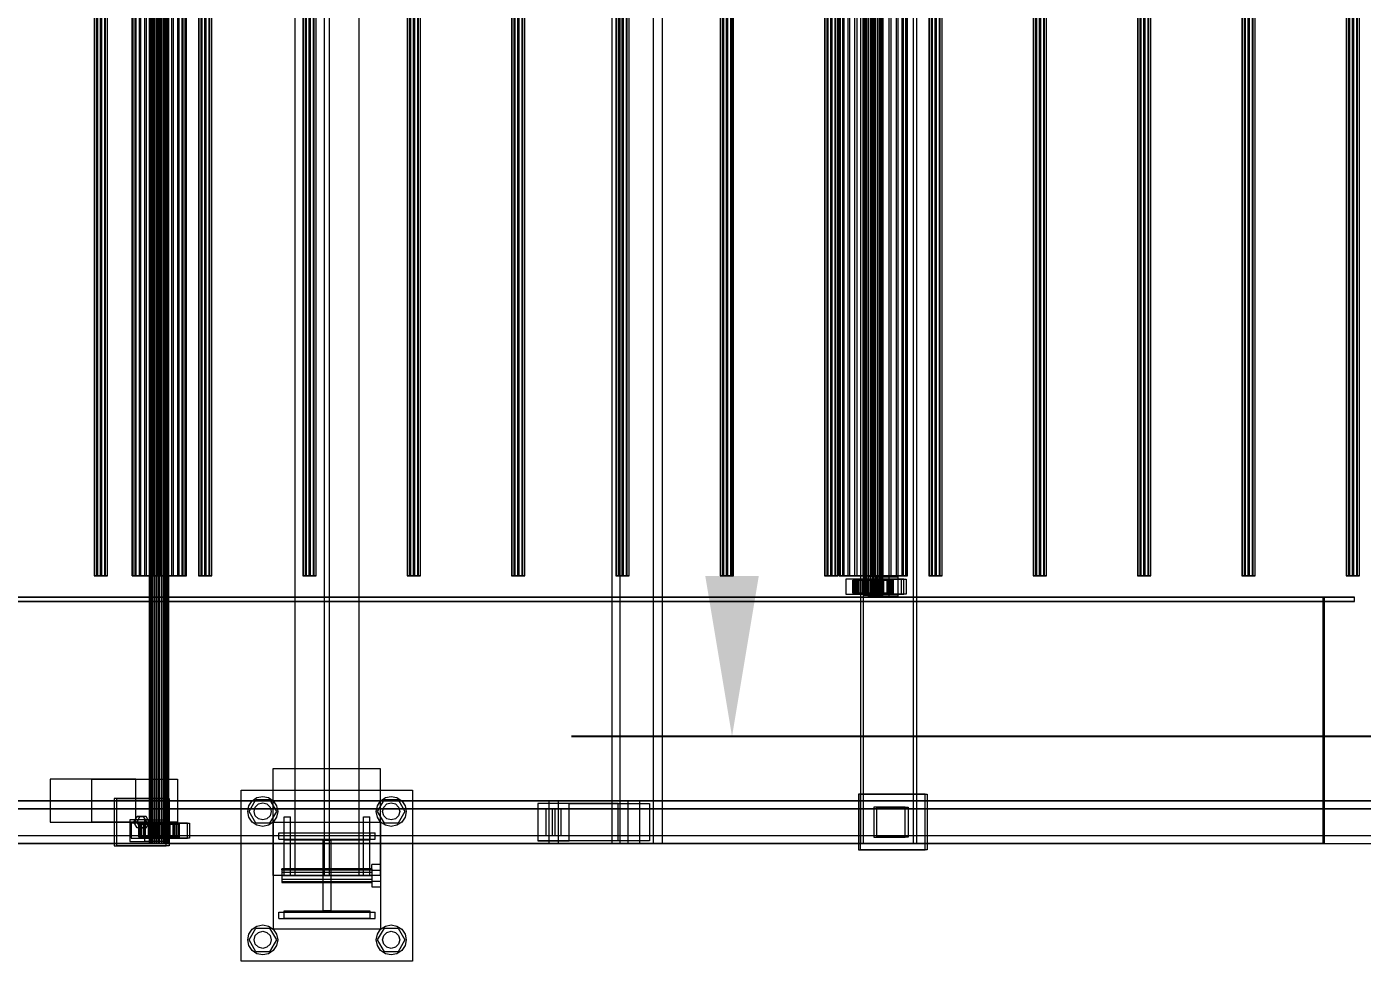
# Model space of a CAD drawing. Header units: millimetres. Extents: x -1970 to 59977, y -50268 to 6837.
# Drawn here: x 37481 to 38728, y -19610 to -18737 of the extents above; entities that cross this region are included whole.
import ezdxf

# ---------------------------------------------------------------- set-up
doc = ezdxf.new("R2010")
doc.units = ezdxf.units.MM
doc.layers.add('COTAS_O', color=1, linetype='Continuous', lineweight=0)
doc.layers.add('superior_C03', color=7, linetype='Continuous', lineweight=0)
doc.dimstyles.new('R19_100', dxfattribs={"dimtxt": 250, "dimasz": 150, "dimexe": 150, "dimexo": 80, "dimgap": 100, "dimtad": 1, "dimtih": 1, "dimtoh": 1, "dimdsep": 46, "dimcen": 0.09, "dimadec": 0, "dimazin": 0, "dimtfac": 1, "dimtdec": 4, "dimtofl": 0, "dimtmove": 0, "dimatfit": 3, "dimfxl": 1, "dimtolj": 1, "dimtzin": 0, "dimarcsym": 0})

# ---------------------------------------------------------------- blocks, each defined once
blk = doc.blocks.new('*D36')
at = {"layer": 'COTAS_O', "color": 0, "lineweight": -2, "transparency": 16777216}
for p, q in [((38759.3, -16600), (37989.3, -16600)), ((38139.3, -19250), (38139.3, -16750)), ((38759.3, -19400), (37989.3, -19400))]:
    blk.add_line(p, q, dxfattribs=at)
at = {"layer": 'COTAS_O', "color": 0, "transparency": 16777216}
for points in [[(38114.3, -16750), (38164.3, -16750), (38139.3, -16600)], [(38114.3, -19250), (38164.3, -19250), (38139.3, -19400)]]:
    blk.add_solid(points, dxfattribs=at)
at = {"layer": 'Defpoints', "color": 0, "transparency": 16777216}
for p in [(38139.3, -16600), (38839.3, -16600), (38839.3, -19400)]:
    blk.add_point(p, dxfattribs=at)

msp = doc.modelspace()

# ---------------------------------------------------------------- linework, layer by layer
at = {"layer": 'superior_C03'}
for p, q in [((37730.943, -16470), (37730.943, -19530)), ((37758.443, -16470), (37758.443, -19530)), ((37763.443, -19530), (37763.443, -16470)), ((37790.943, -19530), (37790.943, -16470)), ((37595.304, -19500), (37595.304, -16500)), ((37595.528, -19500), (37595.528, -16500)), ((37595.693, -19500), (37595.693, -16500)), ((37596.35, -19500), (37596.35, -16500)), ((37596.668, -19500), (37596.668, -16500)), ((37597.714, -19500), (37597.714, -16500)), ((37598.163, -19500), (37598.163, -16500)), ((37599.526, -19500), (37599.526, -16500)), ((37600.076, -19500), (37600.076, -16500)), ((37601.664, -19500), (37601.664, -16500)), ((37602.277, -19500), (37602.277, -16500)), ((37603.981, -19500), (37603.981, -16500)), ((37604.616, -19500), (37604.616, -16500)), ((37606.32, -19500), (37606.32, -16500)), ((37606.933, -19500), (37606.933, -16500)), ((37608.521, -19500), (37608.521, -16500)), ((37609.071, -19500), (37609.071, -16500)), ((37610.434, -19500), (37610.434, -16500)), ((37610.883, -19500), (37610.883, -16500)), ((37611.929, -19500), (37611.929, -16500)), ((37612.247, -19500), (37612.247, -16500)), ((37612.904, -19500), (37612.904, -16500)), ((37613.069, -16500), (37613.069, -19500)), ((37613.293, -19500), (37613.293, -16500)), ((38027.053, -16500), (38027.053, -19500)), ((38034.913, -19500), (38034.913, -16500)), ((38066.031, -19500), (38066.031, -16500)), ((38073.892, -16500), (38073.892, -19500)), ((38259.37, -16500), (38259.37, -19500)), ((38262.065, -19500), (38262.065, -16500)), ((38308.873, -19500), (38308.873, -16500)), ((38311.567, -16500), (38311.567, -19500)), ((38262.102, -19268), (38262.102, -16732)), ((38262.326, -19268), (38262.326, -16732)), ((38262.49, -19268), (38262.49, -16732)), ((38263.148, -19268), (38263.148, -16732)), ((38263.465, -19268), (38263.465, -16732)), ((38264.511, -19268), (38264.511, -16732)), ((38264.96, -19268), (38264.96, -16732)), ((38266.324, -19268), (38266.324, -16732)), ((38266.874, -19268), (38266.874, -16732)), ((38268.461, -19268), (38268.461, -16732)), ((38269.075, -19268), (38269.075, -16732)), ((38270.778, -19268), (38270.778, -16732)), ((38271.413, -19268), (38271.413, -16732)), ((38273.117, -19268), (38273.117, -16732)), ((38273.731, -19268), (38273.731, -16732)), ((38275.318, -19268), (38275.318, -16732)), ((38275.868, -19268), (38275.868, -16732)), ((38277.231, -19268), (38277.231, -16732)), ((38277.68, -19268), (38277.68, -16732)), ((38278.727, -19268), (38278.727, -16732)), ((38279.044, -19268), (38279.044, -16732)), ((38279.702, -19268), (38279.702, -16732)), ((38279.866, -16732), (38279.866, -19268)), ((38280.09, -19268), (38280.09, -16732)), ((37543.595, -16750), (37543.595, -19250)), ((37543.938, -16750), (37543.938, -19250)), ((37545.615, -16750), (37545.615, -19250)), ((37546.514, -16750), (37546.514, -19250)), ((37549.227, -16750), (37549.227, -19250)), ((37550.339, -16750), (37550.339, -19250)), ((37553.051, -16750), (37553.051, -19250)), ((37553.951, -16750), (37553.951, -19250)), ((37555.627, -16750), (37555.627, -19250)), ((37555.97, -19250), (37555.97, -16750)), ((37578.914, -19250), (37578.914, -16750)), ((37579.547, -19250), (37579.547, -16750)), ((37580.011, -19250), (37580.011, -16750)), ((37581.867, -19250), (37581.867, -16750)), ((37582.763, -19250), (37582.763, -16750)), ((37585.716, -19250), (37585.716, -16750)), ((37586.983, -19250), (37586.983, -16750)), ((37590.83, -19250), (37590.83, -16750)), ((37592.383, -19250), (37592.383, -16750)), ((37596.863, -19250), (37596.863, -16750)), ((37598.594, -19250), (37598.594, -16750)), ((37603.402, -19250), (37603.402, -16750)), ((37605.195, -19250), (37605.195, -16750)), ((37610.003, -19250), (37610.003, -16750)), ((37611.734, -19250), (37611.734, -16750)), ((37616.215, -19250), (37616.215, -16750)), ((37617.767, -19250), (37617.767, -16750)), ((37621.614, -19250), (37621.614, -16750)), ((37622.882, -19250), (37622.882, -16750)), ((37625.834, -19250), (37625.834, -16750)), ((37626.73, -19250), (37626.73, -16750)), ((37628.586, -19250), (37628.586, -16750)), ((37629.05, -16750), (37629.05, -19250)), ((37629.683, -19250), (37629.683, -16750)), ((37641.041, -16750), (37641.041, -19250)), ((37641.384, -16750), (37641.384, -19250)), ((37643.061, -16750), (37643.061, -19250)), ((37643.96, -16750), (37643.96, -19250)), ((37646.672, -16750), (37646.672, -19250)), ((37647.784, -16750), (37647.784, -19250)), ((37650.497, -16750), (37650.497, -19250)), ((37651.396, -16750), (37651.396, -19250)), ((37653.073, -16750), (37653.073, -19250)), ((37653.416, -19250), (37653.416, -16750)), ((37738.486, -16750), (37738.486, -19250)), ((37738.83, -16750), (37738.83, -19250)), ((37740.506, -16750), (37740.506, -19250)), ((37741.406, -16750), (37741.406, -19250)), ((37744.118, -16750), (37744.118, -19250)), ((37745.23, -16750), (37745.23, -19250)), ((37747.942, -16750), (37747.942, -19250)), ((37748.842, -16750), (37748.842, -19250)), ((37750.518, -16750), (37750.518, -19250)), ((37750.862, -19250), (37750.862, -16750)), ((37835.932, -16750), (37835.932, -19250)), ((37836.275, -16750), (37836.275, -19250)), ((37837.952, -16750), (37837.952, -19250)), ((37838.851, -16750), (37838.851, -19250)), ((37841.564, -16750), (37841.564, -19250)), ((37842.676, -16750), (37842.676, -19250)), ((37845.388, -16750), (37845.388, -19250)), ((37846.287, -16750), (37846.287, -19250)), ((37847.964, -16750), (37847.964, -19250)), ((37848.307, -19250), (37848.307, -16750)), ((37933.378, -16750), (37933.378, -19250)), ((37933.721, -16750), (37933.721, -19250)), ((37935.397, -16750), (37935.397, -19250)), ((37936.297, -16750), (37936.297, -19250)), ((37939.009, -16750), (37939.009, -19250)), ((37940.121, -16750), (37940.121, -19250)), ((37942.834, -16750), (37942.834, -19250)), ((37943.733, -16750), (37943.733, -19250)), ((37945.41, -16750), (37945.41, -19250)), ((37945.753, -19250), (37945.753, -16750)), ((38030.823, -16750), (38030.823, -19250)), ((38031.167, -16750), (38031.167, -19250)), ((38032.843, -16750), (38032.843, -19250)), ((38033.743, -16750), (38033.743, -19250)), ((38036.455, -16750), (38036.455, -19250)), ((38037.567, -16750), (38037.567, -19250)), ((38040.279, -16750), (38040.279, -19250)), ((38041.179, -16750), (38041.179, -19250)), ((38042.855, -16750), (38042.855, -19250)), ((38043.199, -19250), (38043.199, -16750)), ((38128.269, -16750), (38128.269, -19250)), ((38128.612, -16750), (38128.612, -19250)), ((38130.289, -16750), (38130.289, -19250)), ((38131.188, -16750), (38131.188, -19250)), ((38133.901, -16750), (38133.901, -19250)), ((38135.012, -16750), (38135.012, -19250)), ((38137.725, -16750), (38137.725, -19250)), ((38138.624, -16750), (38138.624, -19250)), ((38140.301, -16750), (38140.301, -19250)), ((38140.644, -19250), (38140.644, -16750)), ((38225.714, -16750), (38225.714, -19250)), ((38226.058, -16750), (38226.058, -19250)), ((38227.734, -16750), (38227.734, -19250)), ((38228.634, -16750), (38228.634, -19250)), ((38231.346, -16750), (38231.346, -19250)), ((38232.458, -16750), (38232.458, -19250)), ((38235.171, -16750), (38235.171, -19250)), ((38236.07, -16750), (38236.07, -19250)), ((38237.747, -16750), (38237.747, -19250)), ((38238.09, -19250), (38238.09, -16750)), ((38239.116, -19250), (38239.116, -16750)), ((38239.913, -19250), (38239.913, -16750)), ((38240.498, -19250), (38240.498, -16750)), ((38242.836, -19250), (38242.836, -16750)), ((38243.965, -19250), (38243.965, -16750)), ((38247.684, -19250), (38247.684, -16750)), ((38249.281, -19250), (38249.281, -16750)), ((38254.128, -19250), (38254.128, -16750)), ((38256.084, -19250), (38256.084, -16750)), ((38261.728, -19250), (38261.728, -16750)), ((38263.909, -19250), (38263.909, -16750)), ((38269.967, -19250), (38269.967, -16750)), ((38272.225, -19250), (38272.225, -16750)), ((38278.282, -19250), (38278.282, -16750)), ((38280.464, -19250), (38280.464, -16750)), ((38286.108, -19250), (38286.108, -16750)), ((38288.064, -19250), (38288.064, -16750)), ((38292.911, -19250), (38292.911, -16750)), ((38294.508, -19250), (38294.508, -16750)), ((38298.227, -19250), (38298.227, -16750)), ((38299.356, -19250), (38299.356, -16750)), ((38301.694, -19250), (38301.694, -16750)), ((38302.279, -16750), (38302.279, -19250)), ((38303.076, -19250), (38303.076, -16750)), ((38323.16, -16750), (38323.16, -19250)), ((38323.504, -16750), (38323.504, -19250)), ((38325.18, -16750), (38325.18, -19250)), ((38326.08, -16750), (38326.08, -19250)), ((38328.792, -16750), (38328.792, -19250)), ((38329.904, -16750), (38329.904, -19250)), ((38332.616, -16750), (38332.616, -19250)), ((38333.516, -16750), (38333.516, -19250)), ((38335.192, -16750), (38335.192, -19250)), ((38335.536, -19250), (38335.536, -16750)), ((38420.606, -16750), (38420.606, -19250)), ((38420.949, -16750), (38420.949, -19250)), ((38422.626, -16750), (38422.626, -19250)), ((38423.525, -16750), (38423.525, -19250)), ((38426.238, -16750), (38426.238, -19250)), ((38427.349, -16750), (38427.349, -19250)), ((38430.062, -16750), (38430.062, -19250)), ((38430.961, -16750), (38430.961, -19250)), ((38432.638, -16750), (38432.638, -19250)), ((38432.981, -19250), (38432.981, -16750)), ((38518.051, -16750), (38518.051, -19250)), ((38518.395, -16750), (38518.395, -19250)), ((38520.071, -16750), (38520.071, -19250)), ((38520.971, -16750), (38520.971, -19250)), ((38523.683, -16750), (38523.683, -19250)), ((38524.795, -16750), (38524.795, -19250)), ((38527.508, -16750), (38527.508, -19250)), ((38528.407, -16750), (38528.407, -19250)), ((38530.083, -16750), (38530.083, -19250)), ((38530.427, -19250), (38530.427, -16750)), ((38615.497, -16750), (38615.497, -19250)), ((38615.841, -16750), (38615.841, -19250)), ((38617.517, -16750), (38617.517, -19250)), ((38618.416, -16750), (38618.416, -19250)), ((38621.129, -16750), (38621.129, -19250)), ((38622.241, -16750), (38622.241, -19250)), ((38624.953, -16750), (38624.953, -19250)), ((38625.853, -16750), (38625.853, -19250)), ((38627.529, -16750), (38627.529, -19250)), ((38627.873, -19250), (38627.873, -16750)), ((38712.943, -16750), (38712.943, -19250)), ((38713.286, -16750), (38713.286, -19250)), ((38714.963, -16750), (38714.963, -19250)), ((38715.862, -16750), (38715.862, -19250)), ((38718.575, -16750), (38718.575, -19250)), ((38719.686, -16750), (38719.686, -19250)), ((38722.399, -16750), (38722.399, -19250)), ((38723.298, -16750), (38723.298, -19250)), ((38724.975, -16750), (38724.975, -19250)), ((38725.318, -19250), (38725.318, -16750)), ((37543.938, -19250), (37543.595, -19250)), ((37543.595, -19250), (37545.615, -19250)), ((37546.514, -19250), (37543.938, -19250)), ((37545.615, -19250), (37549.227, -19250)), ((37550.339, -19250), (37546.514, -19250)), ((37549.227, -19250), (37553.051, -19250)), ((37553.951, -19250), (37550.339, -19250)), ((37553.051, -19250), (37555.627, -19250)), ((37555.97, -19250), (37553.951, -19250)), ((37555.627, -19250), (37555.97, -19250)), ((37579.547, -19250), (37578.914, -19250)), ((37578.914, -19250), (37580.011, -19250)), ((37581.867, -19250), (37579.547, -19250)), ((37580.011, -19250), (37582.763, -19250)), ((37585.716, -19250), (37581.867, -19250)), ((37582.763, -19250), (37586.983, -19250)), ((37590.83, -19250), (37585.716, -19250)), ((37586.983, -19250), (37592.383, -19250)), ((37596.863, -19250), (37590.83, -19250)), ((37592.383, -19250), (37598.594, -19250)), ((37603.402, -19250), (37596.863, -19250)), ((37598.594, -19250), (37605.195, -19250)), ((37610.003, -19250), (37603.402, -19250)), ((37605.195, -19250), (37611.734, -19250)), ((37616.215, -19250), (37610.003, -19250)), ((37611.734, -19250), (37617.767, -19250)), ((37621.614, -19250), (37616.215, -19250)), ((37617.767, -19250), (37622.882, -19250)), ((37625.834, -19250), (37621.614, -19250)), ((37622.882, -19250), (37626.73, -19250)), ((37628.586, -19250), (37625.834, -19250)), ((37626.73, -19250), (37629.05, -19250)), ((37629.683, -19250), (37628.586, -19250)), ((37629.05, -19250), (37629.683, -19250)), ((37641.384, -19250), (37641.041, -19250)), ((37641.041, -19250), (37643.061, -19250)), ((37643.96, -19250), (37641.384, -19250)), ((37643.061, -19250), (37646.672, -19250)), ((37647.784, -19250), (37643.96, -19250)), ((37646.672, -19250), (37650.497, -19250)), ((37651.396, -19250), (37647.784, -19250)), ((37650.497, -19250), (37653.073, -19250)), ((37653.416, -19250), (37651.396, -19250)), ((37653.073, -19250), (37653.416, -19250)), ((37738.83, -19250), (37738.486, -19250)), ((37738.486, -19250), (37740.506, -19250)), ((37741.406, -19250), (37738.83, -19250)), ((37740.506, -19250), (37744.118, -19250)), ((37745.23, -19250), (37741.406, -19250)), ((37744.118, -19250), (37747.942, -19250)), ((37748.842, -19250), (37745.23, -19250)), ((37747.942, -19250), (37750.518, -19250)), ((37750.862, -19250), (37748.842, -19250)), ((37750.518, -19250), (37750.862, -19250)), ((37836.275, -19250), (37835.932, -19250)), ((37835.932, -19250), (37837.952, -19250)), ((37838.851, -19250), (37836.275, -19250)), ((37837.952, -19250), (37841.564, -19250)), ((37842.676, -19250), (37838.851, -19250)), ((37841.564, -19250), (37845.388, -19250)), ((37846.287, -19250), (37842.676, -19250)), ((37845.388, -19250), (37847.964, -19250)), ((37848.307, -19250), (37846.287, -19250)), ((37847.964, -19250), (37848.307, -19250)), ((37933.721, -19250), (37933.378, -19250)), ((37933.378, -19250), (37935.397, -19250)), ((37936.297, -19250), (37933.721, -19250)), ((37935.397, -19250), (37939.009, -19250)), ((37940.121, -19250), (37936.297, -19250)), ((37939.009, -19250), (37942.834, -19250)), ((37943.733, -19250), (37940.121, -19250)), ((37942.834, -19250), (37945.41, -19250)), ((37945.753, -19250), (37943.733, -19250)), ((37945.41, -19250), (37945.753, -19250)), ((38031.167, -19250), (38030.823, -19250)), ((38030.823, -19250), (38032.843, -19250)), ((38033.743, -19250), (38031.167, -19250)), ((38032.843, -19250), (38036.455, -19250)), ((38037.567, -19250), (38033.743, -19250)), ((38036.455, -19250), (38040.279, -19250)), ((38041.179, -19250), (38037.567, -19250)), ((38040.279, -19250), (38042.855, -19250)), ((38043.199, -19250), (38041.179, -19250)), ((38042.855, -19250), (38043.199, -19250)), ((38128.612, -19250), (38128.269, -19250)), ((38128.269, -19250), (38130.289, -19250)), ((38131.188, -19250), (38128.612, -19250)), ((38130.289, -19250), (38133.901, -19250)), ((38135.012, -19250), (38131.188, -19250)), ((38133.901, -19250), (38137.725, -19250)), ((38138.624, -19250), (38135.012, -19250)), ((38137.725, -19250), (38140.301, -19250)), ((38140.644, -19250), (38138.624, -19250)), ((38140.301, -19250), (38140.644, -19250)), ((38226.058, -19250), (38225.714, -19250)), ((38225.714, -19250), (38227.734, -19250)), ((38228.634, -19250), (38226.058, -19250)), ((38227.734, -19250), (38231.346, -19250)), ((38232.458, -19250), (38228.634, -19250)), ((38231.346, -19250), (38235.171, -19250)), ((38236.07, -19250), (38232.458, -19250)), ((38235.171, -19250), (38237.747, -19250)), ((38238.09, -19250), (38236.07, -19250)), ((38237.747, -19250), (38238.09, -19250)), ((38239.913, -19250), (38239.116, -19250)), ((38239.116, -19250), (38240.498, -19250)), ((38242.836, -19250), (38239.913, -19250)), ((38240.498, -19250), (38243.965, -19250)), ((38247.684, -19250), (38242.836, -19250)), ((38243.965, -19250), (38249.281, -19250)), ((38255.212, -19253), (38245.467, -19253)), ((38245.467, -19253), (38245.467, -19267)), ((38256.247, -19253), (38245.467, -19253)), ((38254.128, -19250), (38247.684, -19250)), ((38249.281, -19250), (38256.084, -19250)), ((38252.928, -19254), (38252.108, -19254)), ((38252.108, -19254), (38262.102, -19254)), ((38252.108, -19266), (38252.108, -19254)), ((38252.108, -19254), (38252.581, -19254)), ((38252.581, -19254), (38262.326, -19254)), ((38252.581, -19266), (38252.581, -19254)), ((38252.581, -19254), (38254.316, -19254)), ((38299.648, -19253), (38252.874, -19253)), ((38252.874, -19253), (38252.874, -19267)), ((38255.12, -19253), (38252.874, -19253)), ((38254.987, -19254), (38252.928, -19254)), ((38252.928, -19254), (38262.49, -19254)), ((38252.928, -19266), (38252.928, -19254)), ((38261.728, -19250), (38254.128, -19250)), ((38254.316, -19254), (38263.148, -19254)), ((38254.316, -19266), (38254.316, -19254)), ((38254.316, -19254), (38257.195, -19254)), ((38258.143, -19254), (38254.987, -19254)), ((38254.987, -19254), (38263.465, -19254)), ((38254.987, -19266), (38254.987, -19254)), ((38255.12, -19267), (38255.12, -19253)), ((38255.12, -19253), (38301.894, -19253)), ((38255.212, -19267), (38255.212, -19253)), ((38255.212, -19253), (38265.991, -19253)), ((38256.084, -19250), (38263.909, -19250)), ((38256.247, -19267), (38256.247, -19253)), ((38256.247, -19253), (38265.991, -19253)), ((38257.195, -19254), (38264.511, -19254)), ((38257.195, -19266), (38257.195, -19254)), ((38257.195, -19254), (38261.021, -19254)), ((38262.182, -19254), (38258.143, -19254)), ((38258.143, -19254), (38264.96, -19254)), ((38258.143, -19266), (38258.143, -19254)), ((38261.021, -19254), (38266.324, -19254)), ((38261.021, -19266), (38261.021, -19254)), ((38261.021, -19254), (38265.534, -19254)), ((38269.967, -19250), (38261.728, -19250)), ((38262.102, -19254), (38262.49, -19254)), ((38262.102, -19254), (38262.102, -19266)), ((38262.326, -19254), (38262.102, -19254)), ((38266.829, -19254), (38262.182, -19254)), ((38262.182, -19254), (38266.874, -19254)), ((38262.182, -19266), (38262.182, -19254)), ((38262.326, -19254), (38262.326, -19266)), ((38263.148, -19254), (38262.326, -19254)), ((38262.49, -19254), (38263.465, -19254)), ((38262.49, -19254), (38262.49, -19266)), ((38263.148, -19254), (38263.148, -19266)), ((38264.511, -19254), (38263.148, -19254)), ((38263.465, -19254), (38264.96, -19254)), ((38263.465, -19254), (38263.465, -19266)), ((38263.909, -19250), (38272.225, -19250)), ((38264.511, -19254), (38264.511, -19266)), ((38266.324, -19254), (38264.511, -19254)), ((38264.96, -19254), (38266.874, -19254)), ((38264.96, -19254), (38264.96, -19266)), ((38265.534, -19254), (38268.461, -19254)), ((38265.534, -19266), (38265.534, -19254)), ((38265.534, -19254), (38270.426, -19254)), ((38265.991, -19253), (38265.991, -19267)), ((38266.324, -19254), (38266.324, -19266)), ((38268.461, -19254), (38266.324, -19254)), ((38286.006, -19251), (38266.517, -19251)), ((38266.517, -19251), (38266.517, -19269)), ((38274.601, -19251), (38266.517, -19251)), ((38271.766, -19254), (38266.829, -19254)), ((38266.829, -19254), (38269.075, -19254)), ((38266.829, -19266), (38266.829, -19254)), ((38266.874, -19254), (38269.075, -19254)), ((38266.874, -19254), (38266.874, -19266)), ((38268.461, -19254), (38268.461, -19266)), ((38270.778, -19254), (38268.461, -19254)), ((38269.075, -19254), (38271.413, -19254)), ((38269.075, -19254), (38269.075, -19266)), ((38278.282, -19250), (38269.967, -19250)), ((38270.426, -19254), (38270.778, -19254)), ((38270.426, -19266), (38270.426, -19254)), ((38270.426, -19254), (38275.363, -19254)), ((38270.778, -19254), (38270.778, -19266)), ((38273.117, -19254), (38270.778, -19254)), ((38271.766, -19254), (38271.413, -19254)), ((38271.413, -19254), (38273.731, -19254)), ((38271.413, -19254), (38271.413, -19266)), ((38276.658, -19254), (38271.766, -19254)), ((38271.766, -19266), (38271.766, -19254)), ((38272.225, -19250), (38280.464, -19250)), ((38275.363, -19254), (38273.117, -19254)), ((38273.117, -19254), (38273.117, -19266)), ((38275.318, -19254), (38273.117, -19254)), ((38276.658, -19254), (38273.731, -19254)), ((38273.731, -19254), (38275.868, -19254)), ((38273.731, -19254), (38273.731, -19266)), ((38274.601, -19269), (38274.601, -19251)), ((38274.601, -19251), (38294.09, -19251)), ((38280.009, -19254), (38275.318, -19254)), ((38275.318, -19254), (38275.318, -19266)), ((38277.231, -19254), (38275.318, -19254)), ((38275.363, -19266), (38275.363, -19254)), ((38275.363, -19254), (38280.009, -19254)), ((38281.171, -19254), (38275.868, -19254)), ((38275.868, -19254), (38277.68, -19254)), ((38275.868, -19254), (38275.868, -19266)), ((38286.394, -19253), (38276.65, -19253)), ((38276.65, -19253), (38276.65, -19267)), ((38287.429, -19253), (38276.65, -19253)), ((38281.171, -19254), (38276.658, -19254)), ((38276.658, -19266), (38276.658, -19254)), ((38284.049, -19254), (38277.231, -19254)), ((38277.231, -19254), (38277.231, -19266)), ((38278.727, -19254), (38277.231, -19254)), ((38284.997, -19254), (38277.68, -19254)), ((38277.68, -19254), (38279.044, -19254)), ((38277.68, -19254), (38277.68, -19266)), ((38286.108, -19250), (38278.282, -19250)), ((38287.205, -19254), (38278.727, -19254)), ((38278.727, -19254), (38278.727, -19266)), ((38279.702, -19254), (38278.727, -19254)), ((38287.875, -19254), (38279.044, -19254)), ((38279.044, -19254), (38279.866, -19254)), ((38279.044, -19254), (38279.044, -19266)), ((38289.264, -19254), (38279.702, -19254)), ((38279.702, -19254), (38279.702, -19266)), ((38280.09, -19254), (38279.702, -19254)), ((38279.866, -19254), (38289.611, -19254)), ((38279.866, -19266), (38279.866, -19254)), ((38279.866, -19254), (38280.09, -19254)), ((38280.009, -19266), (38280.009, -19254)), ((38280.009, -19254), (38284.049, -19254)), ((38290.084, -19254), (38280.09, -19254)), ((38280.09, -19254), (38280.09, -19266)), ((38280.464, -19250), (38288.064, -19250)), ((38284.997, -19254), (38281.171, -19254)), ((38281.171, -19266), (38281.171, -19254)), ((38284.049, -19266), (38284.049, -19254)), ((38284.049, -19254), (38287.205, -19254)), ((38287.875, -19254), (38284.997, -19254)), ((38284.997, -19266), (38284.997, -19254)), ((38286.006, -19269), (38286.006, -19251)), ((38286.006, -19251), (38294.09, -19251)), ((38292.911, -19250), (38286.108, -19250)), ((38286.394, -19267), (38286.394, -19253)), ((38286.394, -19253), (38297.174, -19253)), ((38287.205, -19266), (38287.205, -19254)), ((38287.205, -19254), (38289.264, -19254)), ((38287.429, -19267), (38287.429, -19253)), ((38287.429, -19253), (38297.174, -19253)), ((38289.611, -19254), (38287.875, -19254)), ((38287.875, -19266), (38287.875, -19254)), ((38288.064, -19250), (38294.508, -19250)), ((38289.264, -19266), (38289.264, -19254)), ((38289.264, -19254), (38290.084, -19254)), ((38289.611, -19254), (38289.611, -19266)), ((38290.084, -19254), (38289.611, -19254)), ((38290.084, -19266), (38290.084, -19254)), ((38298.227, -19250), (38292.911, -19250)), ((38294.09, -19251), (38294.09, -19269)), ((38294.508, -19250), (38299.356, -19250)), ((38297.174, -19253), (38297.174, -19267)), ((38301.694, -19250), (38298.227, -19250)), ((38299.356, -19250), (38302.279, -19250)), ((38299.648, -19267), (38299.648, -19253)), ((38299.648, -19253), (38301.894, -19253)), ((38303.076, -19250), (38301.694, -19250)), ((38301.894, -19253), (38301.894, -19267)), ((38302.279, -19250), (38303.076, -19250)), ((38323.504, -19250), (38323.16, -19250)), ((38323.16, -19250), (38325.18, -19250)), ((38326.08, -19250), (38323.504, -19250)), ((38325.18, -19250), (38328.792, -19250)), ((38329.904, -19250), (38326.08, -19250)), ((38328.792, -19250), (38332.616, -19250)), ((38333.516, -19250), (38329.904, -19250)), ((38332.616, -19250), (38335.192, -19250)), ((38335.536, -19250), (38333.516, -19250)), ((38335.192, -19250), (38335.536, -19250)), ((38420.949, -19250), (38420.606, -19250)), ((38420.606, -19250), (38422.626, -19250)), ((38423.525, -19250), (38420.949, -19250)), ((38422.626, -19250), (38426.238, -19250)), ((38427.349, -19250), (38423.525, -19250)), ((38426.238, -19250), (38430.062, -19250)), ((38430.961, -19250), (38427.349, -19250)), ((38430.062, -19250), (38432.638, -19250)), ((38432.981, -19250), (38430.961, -19250)), ((38432.638, -19250), (38432.981, -19250)), ((38518.395, -19250), (38518.051, -19250)), ((38518.051, -19250), (38520.071, -19250)), ((38520.971, -19250), (38518.395, -19250)), ((38520.071, -19250), (38523.683, -19250)), ((38524.795, -19250), (38520.971, -19250)), ((38523.683, -19250), (38527.508, -19250)), ((38528.407, -19250), (38524.795, -19250)), ((38527.508, -19250), (38530.083, -19250)), ((38530.427, -19250), (38528.407, -19250)), ((38530.083, -19250), (38530.427, -19250)), ((38615.841, -19250), (38615.497, -19250)), ((38615.497, -19250), (38617.517, -19250)), ((38618.416, -19250), (38615.841, -19250)), ((38617.517, -19250), (38621.129, -19250)), ((38622.241, -19250), (38618.416, -19250)), ((38621.129, -19250), (38624.953, -19250)), ((38625.853, -19250), (38622.241, -19250)), ((38624.953, -19250), (38627.529, -19250)), ((38627.873, -19250), (38625.853, -19250)), ((38627.529, -19250), (38627.873, -19250)), ((38713.286, -19250), (38712.943, -19250)), ((38712.943, -19250), (38714.963, -19250)), ((38715.862, -19250), (38713.286, -19250)), ((38714.963, -19250), (38718.575, -19250)), ((38719.686, -19250), (38715.862, -19250)), ((38718.575, -19250), (38722.399, -19250)), ((38723.298, -19250), (38719.686, -19250)), ((38722.399, -19250), (38724.975, -19250)), ((38725.318, -19250), (38723.298, -19250)), ((38724.975, -19250), (38725.318, -19250)), ((38691.362, -19270), (27582.557, -19270)), ((27583.456, -19270), (38692.26, -19270)), ((27611.752, -19270), (38720.557, -19270)), ((38245.467, -19267), (38255.212, -19267)), ((38245.467, -19267), (38256.247, -19267)), ((38262.102, -19266), (38252.108, -19266)), ((38252.108, -19266), (38252.928, -19266)), ((38252.581, -19266), (38252.108, -19266)), ((38262.326, -19266), (38252.581, -19266)), ((38254.316, -19266), (38252.581, -19266)), ((38252.874, -19267), (38299.648, -19267)), ((38252.874, -19267), (38255.12, -19267)), ((38262.49, -19266), (38252.928, -19266)), ((38252.928, -19266), (38254.987, -19266)), ((38263.148, -19266), (38254.316, -19266)), ((38257.195, -19266), (38254.316, -19266)), ((38263.465, -19266), (38254.987, -19266)), ((38254.987, -19266), (38258.143, -19266)), ((38301.894, -19267), (38255.12, -19267)), ((38265.991, -19267), (38255.212, -19267)), ((38265.991, -19267), (38256.247, -19267)), ((38264.511, -19266), (38257.195, -19266)), ((38261.021, -19266), (38257.195, -19266)), ((38264.96, -19266), (38258.143, -19266)), ((38258.143, -19266), (38262.182, -19266)), ((38266.324, -19266), (38261.021, -19266)), ((38265.534, -19266), (38261.021, -19266)), ((38262.49, -19266), (38262.102, -19266)), ((38262.102, -19266), (38262.326, -19266)), ((38262.326, -19268), (38262.102, -19268)), ((38262.102, -19268), (38262.49, -19268)), ((38266.874, -19266), (38262.182, -19266)), ((38262.182, -19266), (38266.829, -19266)), ((38262.326, -19266), (38263.148, -19266)), ((38263.148, -19268), (38262.326, -19268)), ((38263.465, -19266), (38262.49, -19266)), ((38262.49, -19268), (38263.465, -19268)), ((38263.148, -19266), (38264.511, -19266)), ((38264.511, -19268), (38263.148, -19268)), ((38264.96, -19266), (38263.465, -19266)), ((38263.465, -19268), (38264.96, -19268)), ((38264.511, -19266), (38266.324, -19266)), ((38266.324, -19268), (38264.511, -19268)), ((38266.874, -19266), (38264.96, -19266)), ((38264.96, -19268), (38266.874, -19268)), ((38268.461, -19266), (38265.534, -19266)), ((38270.426, -19266), (38265.534, -19266)), ((38266.324, -19266), (38268.461, -19266)), ((38268.461, -19268), (38266.324, -19268)), ((38266.517, -19269), (38286.006, -19269)), ((38274.601, -19269), (38266.517, -19269)), ((38269.075, -19266), (38266.829, -19266)), ((38266.829, -19266), (38271.766, -19266)), ((38269.075, -19266), (38266.874, -19266)), ((38266.874, -19268), (38269.075, -19268)), ((38268.461, -19266), (38270.778, -19266)), ((38270.778, -19268), (38268.461, -19268)), ((38271.413, -19266), (38269.075, -19266)), ((38269.075, -19268), (38271.413, -19268)), ((38270.778, -19266), (38270.426, -19266)), ((38275.363, -19266), (38270.426, -19266)), ((38270.778, -19266), (38273.117, -19266)), ((38273.117, -19268), (38270.778, -19268)), ((38273.731, -19266), (38271.413, -19266)), ((38271.413, -19266), (38271.766, -19266)), ((38271.413, -19268), (38273.731, -19268)), ((38271.766, -19266), (38276.658, -19266)), ((38273.117, -19266), (38275.363, -19266)), ((38273.117, -19266), (38275.318, -19266)), ((38275.318, -19268), (38273.117, -19268)), ((38275.868, -19266), (38273.731, -19266)), ((38273.731, -19266), (38276.658, -19266)), ((38273.731, -19268), (38275.868, -19268)), ((38294.09, -19269), (38274.601, -19269)), ((38275.318, -19266), (38280.009, -19266)), ((38275.318, -19266), (38277.231, -19266)), ((38277.231, -19268), (38275.318, -19268)), ((38280.009, -19266), (38275.363, -19266)), ((38277.68, -19266), (38275.868, -19266)), ((38275.868, -19266), (38281.171, -19266)), ((38275.868, -19268), (38277.68, -19268)), ((38276.65, -19267), (38286.394, -19267)), ((38276.65, -19267), (38287.429, -19267)), ((38276.658, -19266), (38281.171, -19266)), ((38277.231, -19266), (38284.049, -19266)), ((38277.231, -19266), (38278.727, -19266)), ((38278.727, -19268), (38277.231, -19268)), ((38279.044, -19266), (38277.68, -19266)), ((38277.68, -19266), (38284.997, -19266)), ((38277.68, -19268), (38279.044, -19268)), ((38278.727, -19266), (38287.205, -19266)), ((38278.727, -19266), (38279.702, -19266)), ((38279.702, -19268), (38278.727, -19268)), ((38279.866, -19266), (38279.044, -19266)), ((38279.044, -19266), (38287.875, -19266)), ((38279.044, -19268), (38279.866, -19268)), ((38279.702, -19266), (38289.264, -19266)), ((38279.702, -19266), (38280.09, -19266)), ((38280.09, -19268), (38279.702, -19268)), ((38289.611, -19266), (38279.866, -19266)), ((38280.09, -19266), (38279.866, -19266)), ((38279.866, -19268), (38280.09, -19268)), ((38284.049, -19266), (38280.009, -19266)), ((38280.09, -19266), (38290.084, -19266)), ((38281.171, -19266), (38284.997, -19266)), ((38287.205, -19266), (38284.049, -19266)), ((38284.997, -19266), (38287.875, -19266)), ((38294.09, -19269), (38286.006, -19269)), ((38297.174, -19267), (38286.394, -19267)), ((38289.264, -19266), (38287.205, -19266)), ((38297.174, -19267), (38287.429, -19267)), ((38287.875, -19266), (38289.611, -19266)), ((38290.084, -19266), (38289.264, -19266)), ((38289.611, -19266), (38290.084, -19266)), ((38301.894, -19267), (38299.648, -19267)), ((38720.557, -19270), (38691.362, -19270)), ((38691.362, -19274), (38691.362, -19270)), ((38691.362, -19500), (38691.362, -19270)), ((38691.362, -19270), (38692.26, -19270)), ((38692.26, -19270), (38692.26, -19500)), ((38720.557, -19274), (38720.557, -19270)), ((27582.557, -19274), (38691.362, -19274)), ((38720.557, -19274), (27611.752, -19274)), ((38691.362, -19274), (38720.557, -19274)), ((37710.718, -19530), (37710.718, -19430)), ((37710.718, -19430), (37810.718, -19430)), ((37810.718, -19430), (37810.718, -19530)), ((37541.503, -19440), (37502.525, -19440)), ((37502.525, -19440), (37502.525, -19480)), ((37582.474, -19440), (37502.525, -19440)), ((37541.503, -19480), (37541.503, -19440)), ((37541.503, -19440), (37621.452, -19440)), ((37582.474, -19480), (37582.474, -19440)), ((37582.474, -19440), (37621.452, -19440)), ((37621.452, -19440), (37621.452, -19480)), ((37610.829, -19458), (37562.106, -19458)), ((37562.106, -19458), (37562.106, -19502)), ((37564.801, -19458), (37562.106, -19458)), ((37564.801, -19502), (37564.801, -19458)), ((37564.801, -19458), (37613.524, -19458)), ((37610.829, -19502), (37610.829, -19458)), ((37610.829, -19458), (37613.524, -19458)), ((37613.524, -19458), (37613.524, -19502)), ((37680.943, -19610), (37680.943, -19450)), ((37680.943, -19450), (37840.943, -19450)), ((37688.143, -19470), (37694.543, -19458.915)), ((37691.043, -19460.101), (37695.585, -19457.066)), ((37694.543, -19458.915), (37707.343, -19458.915)), ((37695.585, -19457.066), (37700.943, -19456)), ((37700.943, -19456), (37706.3, -19457.066)), ((37706.3, -19457.066), (37710.842, -19460.101)), ((37707.343, -19458.915), (37713.743, -19470)), ((37808.143, -19470), (37814.543, -19458.915)), ((37811.043, -19460.101), (37815.585, -19457.066)), ((37814.543, -19458.915), (37827.343, -19458.915)), ((37815.585, -19457.066), (37820.943, -19456)), ((37820.943, -19456), (37826.3, -19457.066)), ((37826.3, -19457.066), (37830.842, -19460.101)), ((37827.343, -19458.915), (37833.743, -19470)), ((37840.943, -19450), (37840.943, -19610)), ((38319.795, -19454), (38257.43, -19454)), ((38257.43, -19454), (38257.43, -19506)), ((38259.227, -19454), (38257.43, -19454)), ((38259.227, -19506), (38259.227, -19454)), ((38259.227, -19454), (38321.592, -19454)), ((38319.795, -19506), (38319.795, -19454)), ((38319.795, -19454), (38321.592, -19454)), ((38321.592, -19454), (38321.592, -19506)), ((37968.165, -19460), (36798.817, -19460)), ((36807.8, -19460), (37977.148, -19460)), ((37965.492, -19467.5), (36871.153, -19467.5)), ((38042.051, -19460), (36872.703, -19460)), ((36883.932, -19460), (38053.279, -19460)), ((36885.482, -19467.5), (37979.821, -19467.5)), ((37686.943, -19470), (37688.008, -19464.642)), ((37688.008, -19475.358), (37686.943, -19470)), ((37688.008, -19464.642), (37691.043, -19460.101)), ((37694.543, -19481.085), (37688.143, -19470)), ((37692.943, -19470), (37694.014, -19466)), ((37694.014, -19474), (37692.943, -19470)), ((37694.014, -19466), (37696.943, -19463.072)), ((37696.943, -19463.072), (37700.943, -19462)), ((37700.943, -19462), (37704.943, -19463.072)), ((37704.943, -19463.072), (37707.871, -19466)), ((37713.743, -19470), (37707.343, -19481.085)), ((37707.871, -19466), (37708.943, -19470)), ((37708.943, -19470), (37707.871, -19474)), ((37710.842, -19460.101), (37713.877, -19464.642)), ((37713.877, -19464.642), (37714.943, -19470)), ((37714.943, -19470), (37713.877, -19475.358)), ((37806.943, -19470), (37808.008, -19464.642)), ((37808.008, -19475.358), (37806.943, -19470)), ((37808.008, -19464.642), (37811.043, -19460.101)), ((37814.543, -19481.085), (37808.143, -19470)), ((37812.943, -19470), (37814.014, -19466)), ((37814.014, -19474), (37812.943, -19470)), ((37814.014, -19466), (37816.943, -19463.072)), ((37816.943, -19463.072), (37820.943, -19462)), ((37820.943, -19462), (37824.943, -19463.072)), ((37824.943, -19463.072), (37827.871, -19466)), ((37833.743, -19470), (37827.343, -19481.085)), ((37827.871, -19466), (37828.943, -19470)), ((37828.943, -19470), (37827.871, -19474)), ((37830.842, -19460.101), (37833.877, -19464.642)), ((37833.877, -19464.642), (37834.943, -19470)), ((37834.943, -19470), (37833.877, -19475.358)), ((37987.273, -19462.5), (37958.04, -19462.5)), ((37958.04, -19462.5), (37958.04, -19497.5)), ((38033.048, -19462.5), (37958.04, -19462.5)), ((37965.492, -19467.5), (37965.492, -19492.5)), ((37979.821, -19467.5), (37965.492, -19467.5)), ((37968.165, -19460), (37968.165, -19500)), ((37977.148, -19460), (37968.165, -19460)), ((38942.622, -19460), (37968.165, -19460)), ((37974.092, -19467.5), (37971.221, -19467.5)), ((37971.221, -19467.5), (37971.221, -19492.5)), ((37971.221, -19467.5), (39020.686, -19467.5)), ((37974.092, -19492.5), (37974.092, -19467.5)), ((39023.557, -19467.5), (37974.092, -19467.5)), ((37977.148, -19500), (37977.148, -19460)), ((37977.148, -19460), (38951.605, -19460)), ((37979.821, -19492.5), (37979.821, -19467.5)), ((37987.273, -19497.5), (37987.273, -19462.5)), ((37987.273, -19462.5), (38062.282, -19462.5)), ((38033.048, -19497.5), (38033.048, -19462.5)), ((38033.048, -19462.5), (38062.282, -19462.5)), ((38042.051, -19460), (38042.051, -19500)), ((38053.279, -19460), (38042.051, -19460)), ((39016.507, -19460), (38042.051, -19460)), ((38053.279, -19500), (38053.279, -19460)), ((38053.279, -19460), (39027.736, -19460)), ((38062.282, -19462.5), (38062.282, -19497.5)), ((38300.984, -19466), (38271.75, -19466)), ((38271.75, -19466), (38271.75, -19494)), ((38274.445, -19466), (38271.75, -19466)), ((38274.445, -19494), (38274.445, -19466)), ((38274.445, -19466), (38303.679, -19466)), ((38300.984, -19494), (38300.984, -19466)), ((38300.984, -19466), (38303.679, -19466)), ((38303.679, -19466), (38303.679, -19494)), ((37502.525, -19480), (37541.503, -19480)), ((37502.525, -19480), (37582.474, -19480)), ((37621.452, -19480), (37541.503, -19480)), ((37596.212, -19478), (37576.723, -19478)), ((37576.723, -19478), (37576.723, -19498)), ((37590.736, -19478), (37576.723, -19478)), ((37589.838, -19481), (37578.144, -19481)), ((37578.144, -19481), (37578.144, -19495)), ((37587.577, -19481), (37578.144, -19481)), ((37580.62, -19480), (37583.544, -19474.804)), ((37583.544, -19485.196), (37580.62, -19480)), ((37580.62, -19480), (37583.315, -19480)), ((37621.452, -19480), (37582.474, -19480)), ((37586.239, -19474.804), (37583.315, -19480)), ((37583.315, -19480), (37586.239, -19485.196)), ((37583.544, -19474.804), (37589.391, -19474.804)), ((37586.239, -19474.804), (37583.544, -19474.804)), ((37586.131, -19482), (37585.31, -19482)), ((37585.31, -19482), (37595.304, -19482)), ((37585.31, -19494), (37585.31, -19482)), ((37585.31, -19482), (37585.784, -19482)), ((37585.784, -19482), (37595.528, -19482)), ((37585.784, -19494), (37585.784, -19482)), ((37585.784, -19482), (37587.519, -19482)), ((37630.753, -19481), (37585.928, -19481)), ((37585.928, -19481), (37585.928, -19495)), ((37587.725, -19481), (37585.928, -19481)), ((37588.19, -19482), (37586.131, -19482)), ((37586.131, -19482), (37595.693, -19482)), ((37586.131, -19494), (37586.131, -19482)), ((37592.086, -19474.804), (37586.239, -19474.804)), ((37587.519, -19482), (37596.35, -19482)), ((37587.519, -19494), (37587.519, -19482)), ((37587.519, -19482), (37590.398, -19482)), ((37587.577, -19495), (37587.577, -19481)), ((37587.577, -19481), (37599.27, -19481)), ((37587.725, -19495), (37587.725, -19481)), ((37587.725, -19481), (37632.55, -19481)), ((37591.346, -19482), (37588.19, -19482)), ((37588.19, -19482), (37596.668, -19482)), ((37588.19, -19494), (37588.19, -19482)), ((37589.391, -19474.804), (37592.314, -19480)), ((37592.086, -19474.804), (37589.391, -19474.804)), ((37592.314, -19480), (37589.391, -19485.196)), ((37589.838, -19495), (37589.838, -19481)), ((37589.838, -19481), (37599.27, -19481)), ((37590.398, -19482), (37597.714, -19482)), ((37590.398, -19494), (37590.398, -19482)), ((37590.398, -19482), (37594.224, -19482)), ((37590.736, -19498), (37590.736, -19478)), ((37590.736, -19478), (37610.225, -19478)), ((37595.385, -19482), (37591.346, -19482)), ((37591.346, -19482), (37598.163, -19482)), ((37591.346, -19494), (37591.346, -19482)), ((37595.009, -19480), (37592.086, -19474.804)), ((37592.086, -19485.196), (37595.009, -19480)), ((37595.009, -19480), (37592.314, -19480)), ((37594.224, -19482), (37599.526, -19482)), ((37594.224, -19494), (37594.224, -19482)), ((37594.224, -19482), (37598.737, -19482)), ((37595.304, -19482), (37595.693, -19482)), ((37595.304, -19482), (37595.304, -19494)), ((37595.528, -19482), (37595.304, -19482)), ((37600.032, -19482), (37595.385, -19482)), ((37595.385, -19482), (37600.076, -19482)), ((37595.385, -19494), (37595.385, -19482)), ((37595.528, -19482), (37595.528, -19494)), ((37596.35, -19482), (37595.528, -19482)), ((37595.693, -19482), (37596.668, -19482)), ((37595.693, -19482), (37595.693, -19494)), ((37596.212, -19498), (37596.212, -19478)), ((37596.212, -19478), (37610.225, -19478)), ((37596.35, -19482), (37596.35, -19494)), ((37597.714, -19482), (37596.35, -19482)), ((37596.668, -19482), (37598.163, -19482)), ((37596.668, -19482), (37596.668, -19494)), ((37597.714, -19482), (37597.714, -19494)), ((37599.526, -19482), (37597.714, -19482)), ((37598.163, -19482), (37600.076, -19482)), ((37598.163, -19482), (37598.163, -19494)), ((37598.737, -19482), (37601.664, -19482)), ((37598.737, -19494), (37598.737, -19482)), ((37598.737, -19482), (37603.628, -19482)), ((37599.27, -19481), (37599.27, -19495)), ((37599.526, -19482), (37599.526, -19494)), ((37601.664, -19482), (37599.526, -19482)), ((37604.969, -19482), (37600.032, -19482)), ((37600.032, -19482), (37602.277, -19482)), ((37600.032, -19494), (37600.032, -19482)), ((37600.076, -19482), (37602.277, -19482)), ((37600.076, -19482), (37600.076, -19494)), ((37601.664, -19482), (37601.664, -19494)), ((37603.981, -19482), (37601.664, -19482)), ((37602.277, -19482), (37604.616, -19482)), ((37602.277, -19482), (37602.277, -19494)), ((37603.628, -19482), (37603.981, -19482)), ((37603.628, -19494), (37603.628, -19482)), ((37603.628, -19482), (37608.566, -19482)), ((37603.981, -19482), (37603.981, -19494)), ((37606.32, -19482), (37603.981, -19482)), ((37604.969, -19482), (37604.616, -19482)), ((37604.616, -19482), (37606.933, -19482)), ((37604.616, -19482), (37604.616, -19494)), ((37609.861, -19482), (37604.969, -19482)), ((37604.969, -19494), (37604.969, -19482)), ((37608.566, -19482), (37606.32, -19482)), ((37606.32, -19482), (37606.32, -19494)), ((37608.521, -19482), (37606.32, -19482)), ((37609.861, -19482), (37606.933, -19482)), ((37606.933, -19482), (37609.071, -19482)), ((37606.933, -19482), (37606.933, -19494)), ((37613.212, -19482), (37608.521, -19482)), ((37608.521, -19482), (37608.521, -19494)), ((37610.434, -19482), (37608.521, -19482)), ((37608.566, -19494), (37608.566, -19482)), ((37608.566, -19482), (37613.212, -19482)), ((37614.373, -19482), (37609.071, -19482)), ((37609.071, -19482), (37610.883, -19482)), ((37609.071, -19482), (37609.071, -19494)), ((37621.021, -19481), (37609.327, -19481)), ((37609.327, -19481), (37609.327, -19495)), ((37618.759, -19481), (37609.327, -19481)), ((37614.373, -19482), (37609.861, -19482)), ((37609.861, -19494), (37609.861, -19482)), ((37610.225, -19478), (37610.225, -19498)), ((37617.251, -19482), (37610.434, -19482)), ((37610.434, -19482), (37610.434, -19494)), ((37611.929, -19482), (37610.434, -19482)), ((37618.199, -19482), (37610.883, -19482)), ((37610.883, -19482), (37612.247, -19482)), ((37610.883, -19482), (37610.883, -19494)), ((37620.408, -19482), (37611.929, -19482)), ((37611.929, -19482), (37611.929, -19494)), ((37612.904, -19482), (37611.929, -19482)), ((37621.078, -19482), (37612.247, -19482)), ((37612.247, -19482), (37613.069, -19482)), ((37612.247, -19482), (37612.247, -19494)), ((37622.466, -19482), (37612.904, -19482)), ((37612.904, -19482), (37612.904, -19494)), ((37613.293, -19482), (37612.904, -19482)), ((37613.069, -19482), (37622.813, -19482)), ((37613.069, -19494), (37613.069, -19482)), ((37613.069, -19482), (37613.293, -19482)), ((37613.212, -19494), (37613.212, -19482)), ((37613.212, -19482), (37617.251, -19482)), ((37623.287, -19482), (37613.293, -19482)), ((37613.293, -19482), (37613.293, -19494)), ((37618.199, -19482), (37614.373, -19482)), ((37614.373, -19494), (37614.373, -19482)), ((37617.251, -19494), (37617.251, -19482)), ((37617.251, -19482), (37620.408, -19482)), ((37621.078, -19482), (37618.199, -19482)), ((37618.199, -19494), (37618.199, -19482)), ((37618.759, -19495), (37618.759, -19481)), ((37618.759, -19481), (37630.453, -19481)), ((37620.408, -19494), (37620.408, -19482)), ((37620.408, -19482), (37622.466, -19482)), ((37621.021, -19495), (37621.021, -19481)), ((37621.021, -19481), (37630.453, -19481)), ((37622.813, -19482), (37621.078, -19482)), ((37621.078, -19494), (37621.078, -19482)), ((37622.466, -19494), (37622.466, -19482)), ((37622.466, -19482), (37623.287, -19482)), ((37622.813, -19482), (37622.813, -19494)), ((37623.287, -19482), (37622.813, -19482)), ((37623.287, -19494), (37623.287, -19482)), ((37630.453, -19481), (37630.453, -19495)), ((37630.753, -19495), (37630.753, -19481)), ((37630.753, -19481), (37632.55, -19481)), ((37632.55, -19481), (37632.55, -19495)), ((37691.043, -19479.899), (37688.008, -19475.358)), ((37695.585, -19482.934), (37691.043, -19479.899)), ((37696.943, -19476.928), (37694.014, -19474)), ((37707.343, -19481.085), (37694.543, -19481.085)), ((37700.943, -19484), (37695.585, -19482.934)), ((37700.943, -19478), (37696.943, -19476.928)), ((37704.943, -19476.928), (37700.943, -19478)), ((37706.3, -19482.934), (37700.943, -19484)), ((37707.871, -19474), (37704.943, -19476.928)), ((37710.842, -19479.899), (37706.3, -19482.934)), ((37713.877, -19475.358), (37710.842, -19479.899)), ((37710.943, -19580), (37710.943, -19480)), ((37710.943, -19480), (37810.943, -19480)), ((37720.943, -19530), (37720.943, -19475)), ((37720.943, -19475), (37726.943, -19475)), ((37726.943, -19530), (37726.943, -19475)), ((37794.943, -19530), (37794.943, -19475)), ((37794.943, -19475), (37800.943, -19475)), ((37800.943, -19530), (37800.943, -19475)), ((37811.043, -19479.899), (37808.008, -19475.358)), ((37810.943, -19480), (37810.943, -19580)), ((37815.585, -19482.934), (37811.043, -19479.899)), ((37816.943, -19476.928), (37814.014, -19474)), ((37827.343, -19481.085), (37814.543, -19481.085)), ((37820.943, -19484), (37815.585, -19482.934)), ((37820.943, -19478), (37816.943, -19476.928)), ((37824.943, -19476.928), (37820.943, -19478)), ((37826.3, -19482.934), (37820.943, -19484)), ((37827.871, -19474), (37824.943, -19476.928)), ((37830.842, -19479.899), (37826.3, -19482.934)), ((37833.877, -19475.358), (37830.842, -19479.899)), ((36871.153, -19492.5), (37965.492, -19492.5)), ((36885.482, -19492.5), (37979.821, -19492.5)), ((37578.144, -19495), (37589.838, -19495)), ((37578.144, -19495), (37587.577, -19495)), ((37589.391, -19485.196), (37583.544, -19485.196)), ((37586.239, -19485.196), (37583.544, -19485.196)), ((37595.304, -19494), (37585.31, -19494)), ((37585.31, -19494), (37586.131, -19494)), ((37585.784, -19494), (37585.31, -19494)), ((37595.528, -19494), (37585.784, -19494)), ((37587.519, -19494), (37585.784, -19494)), ((37585.928, -19495), (37630.753, -19495)), ((37585.928, -19495), (37587.725, -19495)), ((37595.693, -19494), (37586.131, -19494)), ((37586.131, -19494), (37588.19, -19494)), ((37586.239, -19485.196), (37592.086, -19485.196)), ((37596.35, -19494), (37587.519, -19494)), ((37590.398, -19494), (37587.519, -19494)), ((37599.27, -19495), (37587.577, -19495)), ((37632.55, -19495), (37587.725, -19495)), ((37596.668, -19494), (37588.19, -19494)), ((37588.19, -19494), (37591.346, -19494)), ((37592.086, -19485.196), (37589.391, -19485.196)), ((37599.27, -19495), (37589.838, -19495)), ((37597.714, -19494), (37590.398, -19494)), ((37594.224, -19494), (37590.398, -19494)), ((37598.163, -19494), (37591.346, -19494)), ((37591.346, -19494), (37595.385, -19494)), ((37599.526, -19494), (37594.224, -19494)), ((37598.737, -19494), (37594.224, -19494)), ((37595.693, -19494), (37595.304, -19494)), ((37595.304, -19494), (37595.528, -19494)), ((37600.076, -19494), (37595.385, -19494)), ((37595.385, -19494), (37600.032, -19494)), ((37595.528, -19494), (37596.35, -19494)), ((37596.668, -19494), (37595.693, -19494)), ((37596.35, -19494), (37597.714, -19494)), ((37598.163, -19494), (37596.668, -19494)), ((37597.714, -19494), (37599.526, -19494)), ((37600.076, -19494), (37598.163, -19494)), ((37601.664, -19494), (37598.737, -19494)), ((37603.628, -19494), (37598.737, -19494)), ((37599.526, -19494), (37601.664, -19494)), ((37602.277, -19494), (37600.032, -19494)), ((37600.032, -19494), (37604.969, -19494)), ((37602.277, -19494), (37600.076, -19494)), ((37601.664, -19494), (37603.981, -19494)), ((37604.616, -19494), (37602.277, -19494)), ((37603.981, -19494), (37603.628, -19494)), ((37608.566, -19494), (37603.628, -19494)), ((37603.981, -19494), (37606.32, -19494)), ((37606.933, -19494), (37604.616, -19494)), ((37604.616, -19494), (37604.969, -19494)), ((37604.969, -19494), (37609.861, -19494)), ((37606.32, -19494), (37608.566, -19494)), ((37606.32, -19494), (37608.521, -19494)), ((37609.071, -19494), (37606.933, -19494)), ((37606.933, -19494), (37609.861, -19494)), ((37608.521, -19494), (37613.212, -19494)), ((37608.521, -19494), (37610.434, -19494)), ((37613.212, -19494), (37608.566, -19494)), ((37610.883, -19494), (37609.071, -19494)), ((37609.071, -19494), (37614.373, -19494)), ((37609.327, -19495), (37621.021, -19495)), ((37609.327, -19495), (37618.759, -19495)), ((37609.861, -19494), (37614.373, -19494)), ((37610.434, -19494), (37617.251, -19494)), ((37610.434, -19494), (37611.929, -19494)), ((37612.247, -19494), (37610.883, -19494)), ((37610.883, -19494), (37618.199, -19494)), ((37611.929, -19494), (37620.408, -19494)), ((37611.929, -19494), (37612.904, -19494)), ((37613.069, -19494), (37612.247, -19494)), ((37612.247, -19494), (37621.078, -19494)), ((37612.904, -19494), (37622.466, -19494)), ((37612.904, -19494), (37613.293, -19494)), ((37622.813, -19494), (37613.069, -19494)), ((37613.293, -19494), (37613.069, -19494)), ((37617.251, -19494), (37613.212, -19494)), ((37613.293, -19494), (37623.287, -19494)), ((37614.373, -19494), (37618.199, -19494)), ((37620.408, -19494), (37617.251, -19494)), ((37618.199, -19494), (37621.078, -19494)), ((37630.453, -19495), (37618.759, -19495)), ((37622.466, -19494), (37620.408, -19494)), ((37630.453, -19495), (37621.021, -19495)), ((37621.078, -19494), (37622.813, -19494)), ((37623.287, -19494), (37622.466, -19494)), ((37622.813, -19494), (37623.287, -19494)), ((37632.55, -19495), (37630.753, -19495)), ((37715.943, -19490), (37805.943, -19490)), ((37715.943, -19496), (37715.943, -19490)), ((37715.943, -19496), (37805.943, -19496)), ((37720.943, -19497), (37720.943, -19490)), ((37720.943, -19490), (37800.943, -19490)), ((37800.943, -19497), (37720.943, -19497)), ((37757.443, -19563), (37757.443, -19497)), ((37757.443, -19497), (37764.443, -19497)), ((37764.443, -19497), (37764.443, -19563)), ((37800.943, -19490), (37800.943, -19497)), ((37805.943, -19496), (37805.943, -19490)), ((37965.492, -19492.5), (37979.821, -19492.5)), ((37971.221, -19492.5), (37974.092, -19492.5)), ((37971.221, -19492.5), (39020.686, -19492.5)), ((37974.092, -19492.5), (39023.557, -19492.5)), ((38271.75, -19494), (38300.984, -19494)), ((38271.75, -19494), (38274.445, -19494)), ((38303.679, -19494), (38274.445, -19494)), ((38303.679, -19494), (38300.984, -19494)), ((27582.557, -19500), (38691.362, -19500)), ((38692.26, -19500), (27583.456, -19500)), ((36798.817, -19500), (37968.165, -19500)), ((36807.8, -19500), (37977.148, -19500)), ((36872.703, -19500), (38042.051, -19500)), ((36883.932, -19500), (38053.279, -19500)), ((37562.106, -19502), (37610.829, -19502)), ((37562.106, -19502), (37564.801, -19502)), ((37613.524, -19502), (37564.801, -19502)), ((37576.723, -19498), (37596.212, -19498)), ((37576.723, -19498), (37590.736, -19498)), ((37610.225, -19498), (37590.736, -19498)), ((37595.528, -19500), (37595.304, -19500)), ((37595.304, -19500), (37595.693, -19500)), ((37596.35, -19500), (37595.528, -19500)), ((37595.693, -19500), (37596.668, -19500)), ((37610.225, -19498), (37596.212, -19498)), ((37597.714, -19500), (37596.35, -19500)), ((37596.668, -19500), (37598.163, -19500)), ((37599.526, -19500), (37597.714, -19500)), ((37598.163, -19500), (37600.076, -19500)), ((37601.664, -19500), (37599.526, -19500)), ((37600.076, -19500), (37602.277, -19500)), ((37603.981, -19500), (37601.664, -19500)), ((37602.277, -19500), (37604.616, -19500)), ((37606.32, -19500), (37603.981, -19500)), ((37604.616, -19500), (37606.933, -19500)), ((37608.521, -19500), (37606.32, -19500)), ((37606.933, -19500), (37609.071, -19500)), ((37610.434, -19500), (37608.521, -19500)), ((37609.071, -19500), (37610.883, -19500)), ((37611.929, -19500), (37610.434, -19500)), ((37613.524, -19502), (37610.829, -19502)), ((37610.883, -19500), (37612.247, -19500)), ((37612.904, -19500), (37611.929, -19500)), ((37612.247, -19500), (37613.069, -19500)), ((37613.293, -19500), (37612.904, -19500)), ((37613.069, -19500), (37613.293, -19500)), ((37958.04, -19497.5), (37987.273, -19497.5)), ((38033.048, -19497.5), (37958.04, -19497.5)), ((37968.165, -19500), (37977.148, -19500)), ((37968.165, -19500), (38942.622, -19500)), ((37977.148, -19500), (38951.605, -19500)), ((38062.282, -19497.5), (37987.273, -19497.5)), ((38027.053, -19500), (38066.031, -19500)), ((38027.053, -19500), (38034.913, -19500)), ((38062.282, -19497.5), (38033.048, -19497.5)), ((38073.892, -19500), (38034.913, -19500)), ((38042.051, -19500), (38053.279, -19500)), ((38042.051, -19500), (39016.507, -19500)), ((38053.279, -19500), (39027.736, -19500)), ((38073.892, -19500), (38066.031, -19500)), ((38257.43, -19506), (38319.795, -19506)), ((38257.43, -19506), (38259.227, -19506)), ((38321.592, -19506), (38259.227, -19506)), ((38259.37, -19500), (38308.873, -19500)), ((38259.37, -19500), (38262.065, -19500)), ((38311.567, -19500), (38262.065, -19500)), ((38311.567, -19500), (38308.873, -19500)), ((38321.592, -19506), (38319.795, -19506)), ((38692.26, -19500), (38691.362, -19500)), ((37802.943, -19524.8), (37802.943, -19519.6)), ((37810.943, -19519.6), (37802.943, -19519.6)), ((37810.943, -19519.6), (37810.943, -19524.8)), ((37810.718, -19530), (37710.718, -19530)), ((37718.943, -19524.457), (37718.943, -19523.6)), ((37802.943, -19523.6), (37718.943, -19523.6)), ((37718.943, -19524.457), (37718.943, -19526.8)), ((37718.943, -19524.457), (37802.943, -19524.457)), ((37718.943, -19526.8), (37718.943, -19530)), ((37718.943, -19526.8), (37802.943, -19526.8)), ((37718.943, -19530), (37718.943, -19533.2)), ((37718.943, -19530), (37802.943, -19530)), ((37718.943, -19533.2), (37718.943, -19535.543)), ((37718.943, -19533.2), (37802.943, -19533.2)), ((37720.943, -19530), (37726.943, -19530)), ((37790.943, -19530), (37730.943, -19530)), ((37763.443, -19530), (37758.443, -19530)), ((37794.943, -19530), (37800.943, -19530)), ((37802.943, -19523.6), (37802.943, -19524.457)), ((37802.943, -19524.457), (37802.943, -19526.8)), ((37802.943, -19524.8), (37802.943, -19535.2)), ((37802.943, -19524.8), (37810.943, -19524.8)), ((37802.943, -19526.8), (37802.943, -19530)), ((37802.943, -19530), (37802.943, -19533.2)), ((37802.943, -19533.2), (37802.943, -19535.543)), ((37810.943, -19524.8), (37810.943, -19535.2)), ((37718.943, -19535.543), (37718.943, -19536.4)), ((37718.943, -19535.543), (37802.943, -19535.543)), ((37718.943, -19536.4), (37802.943, -19536.4)), ((37802.943, -19535.2), (37802.943, -19540.4)), ((37802.943, -19535.2), (37810.943, -19535.2)), ((37802.943, -19535.543), (37802.943, -19536.4)), ((37802.943, -19540.4), (37810.943, -19540.4)), ((37810.943, -19535.2), (37810.943, -19540.4)), ((37715.943, -19564), (37805.943, -19564)), ((37715.943, -19570), (37715.943, -19564)), ((37715.943, -19570), (37805.943, -19570)), ((37720.943, -19570), (37720.943, -19563)), ((37720.943, -19563), (37800.943, -19563)), ((37800.943, -19570), (37720.943, -19570)), ((37764.443, -19563), (37757.443, -19563)), ((37800.943, -19563), (37800.943, -19570)), ((37805.943, -19570), (37805.943, -19564)), ((37688.008, -19584.642), (37691.043, -19580.101)), ((37688.143, -19590), (37694.543, -19578.915)), ((37691.043, -19580.101), (37695.585, -19577.066)), ((37694.014, -19586), (37696.943, -19583.072)), ((37694.543, -19578.915), (37707.343, -19578.915)), ((37695.585, -19577.066), (37700.943, -19576)), ((37696.943, -19583.072), (37700.943, -19582)), ((37700.943, -19576), (37706.3, -19577.066)), ((37700.943, -19582), (37704.943, -19583.072)), ((37704.943, -19583.072), (37707.871, -19586)), ((37706.3, -19577.066), (37710.842, -19580.101)), ((37707.343, -19578.915), (37713.743, -19590)), ((37710.842, -19580.101), (37713.877, -19584.642)), ((37810.943, -19580), (37710.943, -19580)), ((37808.008, -19584.642), (37811.043, -19580.101)), ((37808.143, -19590), (37814.543, -19578.915)), ((37811.043, -19580.101), (37815.585, -19577.066)), ((37814.014, -19586), (37816.943, -19583.072)), ((37814.543, -19578.915), (37827.343, -19578.915)), ((37815.585, -19577.066), (37820.943, -19576)), ((37816.943, -19583.072), (37820.943, -19582)), ((37820.943, -19576), (37826.3, -19577.066)), ((37820.943, -19582), (37824.943, -19583.072)), ((37824.943, -19583.072), (37827.871, -19586)), ((37826.3, -19577.066), (37830.842, -19580.101)), ((37827.343, -19578.915), (37833.743, -19590)), ((37830.842, -19580.101), (37833.877, -19584.642)), ((37686.943, -19590), (37688.008, -19584.642)), ((37688.008, -19595.358), (37686.943, -19590)), ((37691.043, -19599.899), (37688.008, -19595.358)), ((37694.543, -19601.085), (37688.143, -19590)), ((37692.943, -19590), (37694.014, -19586)), ((37694.014, -19594), (37692.943, -19590)), ((37696.943, -19596.928), (37694.014, -19594)), ((37707.871, -19594), (37704.943, -19596.928)), ((37713.743, -19590), (37707.343, -19601.085)), ((37707.871, -19586), (37708.943, -19590)), ((37708.943, -19590), (37707.871, -19594)), ((37713.877, -19595.358), (37710.842, -19599.899)), ((37713.877, -19584.642), (37714.943, -19590)), ((37714.943, -19590), (37713.877, -19595.358)), ((37806.943, -19590), (37808.008, -19584.642)), ((37808.008, -19595.358), (37806.943, -19590)), ((37811.043, -19599.899), (37808.008, -19595.358)), ((37814.543, -19601.085), (37808.143, -19590)), ((37812.943, -19590), (37814.014, -19586)), ((37814.014, -19594), (37812.943, -19590)), ((37816.943, -19596.928), (37814.014, -19594)), ((37827.871, -19594), (37824.943, -19596.928)), ((37833.743, -19590), (37827.343, -19601.085)), ((37827.871, -19586), (37828.943, -19590)), ((37828.943, -19590), (37827.871, -19594)), ((37833.877, -19595.358), (37830.842, -19599.899)), ((37833.877, -19584.642), (37834.943, -19590)), ((37834.943, -19590), (37833.877, -19595.358)), ((37695.585, -19602.934), (37691.043, -19599.899)), ((37707.343, -19601.085), (37694.543, -19601.085)), ((37700.943, -19604), (37695.585, -19602.934)), ((37700.943, -19598), (37696.943, -19596.928)), ((37704.943, -19596.928), (37700.943, -19598)), ((37706.3, -19602.934), (37700.943, -19604)), ((37710.842, -19599.899), (37706.3, -19602.934)), ((37815.585, -19602.934), (37811.043, -19599.899)), ((37827.343, -19601.085), (37814.543, -19601.085)), ((37820.943, -19604), (37815.585, -19602.934)), ((37820.943, -19598), (37816.943, -19596.928)), ((37824.943, -19596.928), (37820.943, -19598)), ((37826.3, -19602.934), (37820.943, -19604)), ((37830.842, -19599.899), (37826.3, -19602.934)), ((37840.943, -19610), (37680.943, -19610))]:
    msp.add_line(p, q, dxfattribs=at)

# ---------------------------------------------------------------- dimensions: what is measured, and where the dimension line sits
at = {"layer": 'COTAS_O'}
dim = msp.add_aligned_dim(p1=(38839.253, -19400), p2=(38839.253, -16600), distance=700, text='<> O', dimstyle='R19_100', dxfattribs=at)
dim.commit()
dim.dimension.update_dxf_attribs({"geometry": '*D36', "text_midpoint": (38139.253, -18000)})

doc.saveas('drawing.dxf')
